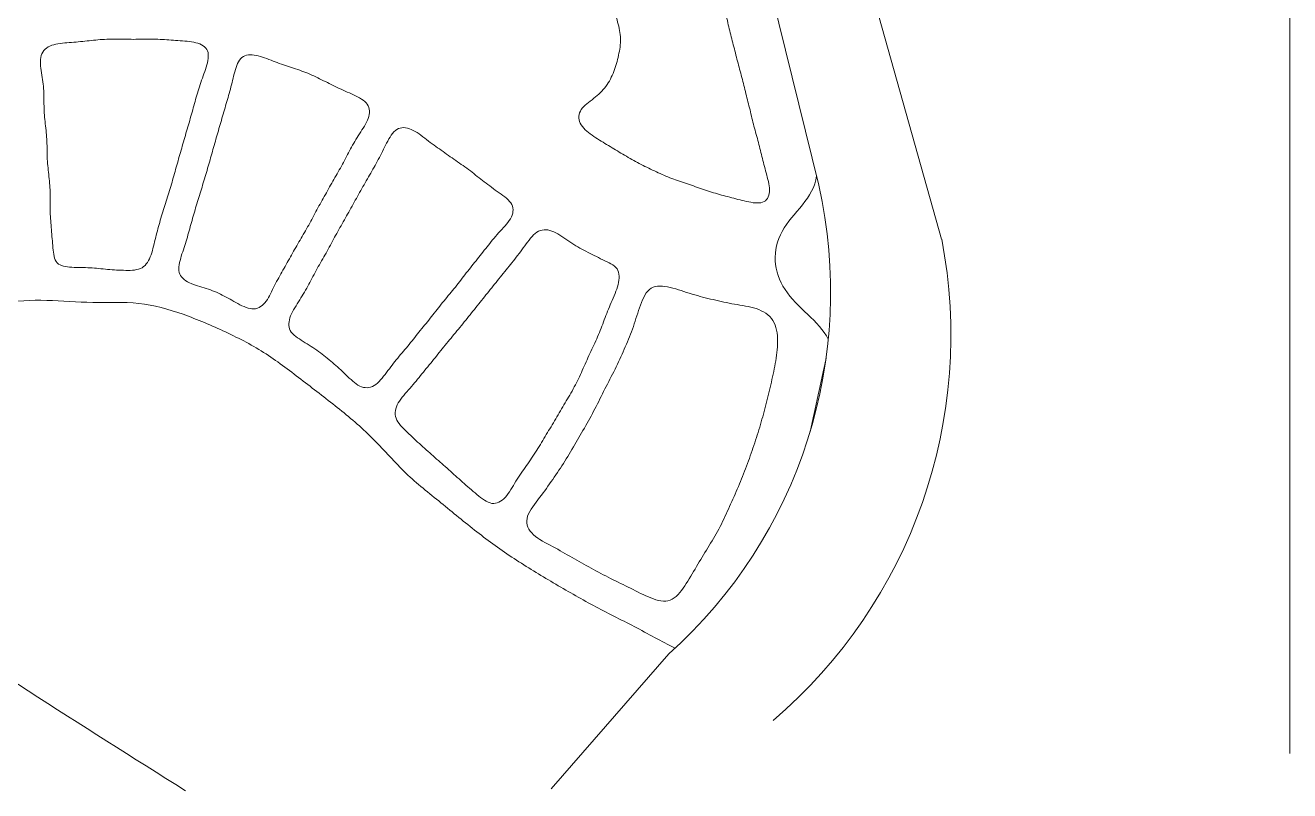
# Model space of a CAD drawing. Header units: inches. Extents: x 36 to 189, y -75 to 56.
# Drawn here: x 168.12 to 181.44, y -28.49 to -20.43 of the extents above; entities that cross this region are included whole.
import ezdxf

# ---------------------------------------------------------------- set-up
doc = ezdxf.new("R2010")
doc.units = ezdxf.units.IN
for name, color, linetype, lineweight in [('01_ORIGINAL_CAD', 7, 'Continuous', 20), ('10_EXTENSION_MASSES', 7, 'Continuous', 15), ('15_NEIGHBOURHOOD_CIRCULATION', 7, 'Continuous', 13)]:
    doc.layers.add(name, color=color, linetype=linetype, lineweight=lineweight)

# ---------------------------------------------------------------- blocks, each defined once
blk = doc.blocks.new('OPTION_06_WAVES')
at = {"layer": '01_ORIGINAL_CAD'}
blk.add_line((71.442, 55.9), (71.442, 17.906), dxfattribs=at)
blk.add_lwpolyline([(53.65, 30.945, -0.14301), (60.243, 31.63, -0.286424), (65.36, 28.431), (66.481, 23.89, -0.272091), (64.9, 18.954), (63.661, 17.533)], format="xyb", dxfattribs=at)
blk.add_lwpolyline([(66.326, 28.468), (67.775, 23.323)], dxfattribs=at)
for centre, radius, start, end in [((62.535, 22.313), 5.337, 310.4718, 10.9016), ((129.159, 128.7), 131.041, 236.3299, 238.04792)]:
    blk.add_arc(centre, radius, start, end, dxfattribs=at)
at = {"layer": '10_EXTENSION_MASSES'}
for points in [[(63.968, 24.542), (63.945, 24.589), (63.949, 24.643), (63.979, 24.687), (64.008, 24.731), (64.062, 24.767), (64.111, 24.805), (64.16, 24.843), (64.202, 24.884), (64.238, 24.931), (64.273, 24.979), (64.3, 25.032), (64.321, 25.088), (64.343, 25.143), (64.358, 25.201), (64.371, 25.258), (64.384, 25.316), (64.394, 25.374), (64.392, 25.432), (64.391, 25.49), (64.377, 25.548), (64.361, 25.608), (64.345, 25.669), (64.326, 25.731), (64.337, 25.776), (64.348, 25.822), (64.388, 25.851), (64.441, 25.866), (64.494, 25.881), (64.559, 25.882), (64.621, 25.885), (64.683, 25.889), (64.741, 25.895), (64.799, 25.901), (64.857, 25.908), (64.914, 25.915), (64.972, 25.921), (65.031, 25.928), (65.09, 25.934), (65.15, 25.944), (65.211, 25.954), (65.274, 25.967), (65.327, 25.96), (65.379, 25.953), (65.422, 25.926), (65.449, 25.881), (65.476, 25.835), (65.487, 25.772), (65.499, 25.712), (65.511, 25.652), (65.524, 25.594), (65.538, 25.537), (65.551, 25.48), (65.566, 25.424), (65.58, 25.367), (65.595, 25.311), (65.609, 25.254), (65.624, 25.197), (65.639, 25.14), (65.655, 25.083), (65.67, 25.026), (65.685, 24.969), (65.698, 24.912), (65.713, 24.854), (65.727, 24.797), (65.741, 24.74), (65.756, 24.683), (65.77, 24.626), (65.783, 24.568), (65.798, 24.511), (65.813, 24.454), (65.83, 24.397), (65.845, 24.341), (65.86, 24.284), (65.873, 24.228), (65.887, 24.171), (65.901, 24.114), (65.916, 24.058), (65.932, 23.997), (65.948, 23.937), (65.965, 23.873), (65.961, 23.821), (65.958, 23.768), (65.933, 23.726), (65.889, 23.71), (65.844, 23.695), (65.78, 23.705), (65.719, 23.719), (65.658, 23.732), (65.6, 23.749), (65.542, 23.764), (65.485, 23.779), (65.429, 23.794), (65.373, 23.811), (65.316, 23.828), (65.26, 23.848), (65.204, 23.867), (65.147, 23.887), (65.091, 23.905), (65.035, 23.924), (64.979, 23.943), (64.925, 23.963), (64.87, 23.986), (64.816, 24.008), (64.763, 24.033), (64.709, 24.059), (64.656, 24.085), (64.603, 24.112), (64.55, 24.14), (64.498, 24.168), (64.447, 24.198), (64.396, 24.228), (64.346, 24.258), (64.296, 24.288), (64.246, 24.319), (64.195, 24.349), (64.143, 24.38), (64.092, 24.416), (64.041, 24.453), (63.991, 24.494), (63.968, 24.542)], [(58.296, 25.275), (58.318, 25.323), (58.364, 25.354), (58.421, 25.37), (58.478, 25.387), (58.545, 25.389), (58.609, 25.394), (58.673, 25.398), (58.734, 25.405), (58.795, 25.411), (58.856, 25.418), (58.918, 25.425), (58.98, 25.427), (59.042, 25.43), (59.104, 25.428), (59.167, 25.427), (59.23, 25.426), (59.293, 25.426), (59.355, 25.427), (59.418, 25.427), (59.48, 25.428), (59.542, 25.426), (59.604, 25.423), (59.665, 25.418), (59.729, 25.414), (59.793, 25.409), (59.861, 25.406), (59.919, 25.391), (59.976, 25.376), (60.024, 25.349), (60.041, 25.304), (60.059, 25.259), (60.046, 25.195), (60.027, 25.133), (60.008, 25.07), (59.983, 25.01), (59.963, 24.95), (59.943, 24.89), (59.926, 24.831), (59.91, 24.772), (59.893, 24.712), (59.877, 24.653), (59.86, 24.593), (59.842, 24.534), (59.825, 24.474), (59.808, 24.414), (59.791, 24.355), (59.773, 24.295), (59.756, 24.236), (59.739, 24.176), (59.722, 24.116), (59.705, 24.057), (59.688, 23.997), (59.672, 23.937), (59.654, 23.878), (59.636, 23.818), (59.618, 23.759), (59.599, 23.699), (59.58, 23.64), (59.562, 23.581), (59.544, 23.521), (59.527, 23.462), (59.51, 23.403), (59.495, 23.341), (59.48, 23.279), (59.466, 23.215), (59.446, 23.157), (59.425, 23.099), (59.397, 23.048), (59.352, 23.021), (59.306, 22.995), (59.244, 22.992), (59.18, 22.993), (59.116, 22.994), (59.051, 22.997), (58.988, 23.003), (58.926, 23.009), (58.866, 23.017), (58.803, 23.02), (58.74, 23.023), (58.674, 23.022), (58.612, 23.026), (58.549, 23.029), (58.491, 23.037), (58.458, 23.072), (58.425, 23.106), (58.418, 23.168), (58.412, 23.231), (58.407, 23.294), (58.402, 23.359), (58.397, 23.422), (58.392, 23.485), (58.386, 23.546), (58.384, 23.608), (58.382, 23.67), (58.385, 23.733), (58.384, 23.795), (58.383, 23.857), (58.378, 23.919), (58.371, 23.981), (58.365, 24.042), (58.356, 24.103), (58.353, 24.165), (58.35, 24.227), (58.352, 24.29), (58.349, 24.352), (58.347, 24.414), (58.339, 24.475), (58.332, 24.537), (58.326, 24.598), (58.32, 24.66), (58.319, 24.722), (58.317, 24.784), (58.32, 24.846), (58.314, 24.908), (58.309, 24.97), (58.297, 25.033), (58.288, 25.097), (58.279, 25.161), (58.275, 25.227), (58.296, 25.275)], [(59.742, 22.972), (59.729, 23.02), (59.747, 23.082), (59.765, 23.143), (59.784, 23.203), (59.804, 23.263), (59.822, 23.322), (59.84, 23.381), (59.856, 23.439), (59.872, 23.497), (59.888, 23.556), (59.905, 23.615), (59.922, 23.673), (59.939, 23.732), (59.958, 23.79), (59.976, 23.848), (59.995, 23.907), (60.012, 23.965), (60.029, 24.024), (60.047, 24.082), (60.063, 24.141), (60.08, 24.2), (60.096, 24.258), (60.113, 24.317), (60.13, 24.376), (60.147, 24.434), (60.164, 24.493), (60.181, 24.551), (60.197, 24.61), (60.214, 24.669), (60.232, 24.727), (60.249, 24.785), (60.266, 24.842), (60.282, 24.902), (60.298, 24.962), (60.311, 25.024), (60.329, 25.085), (60.346, 25.146), (60.366, 25.205), (60.404, 25.236), (60.441, 25.266), (60.496, 25.267), (60.554, 25.256), (60.612, 25.245), (60.674, 25.221), (60.732, 25.198), (60.791, 25.176), (60.847, 25.154), (60.905, 25.135), (60.962, 25.116), (61.02, 25.099), (61.077, 25.077), (61.133, 25.055), (61.188, 25.028), (61.243, 25.001), (61.297, 24.974), (61.351, 24.946), (61.407, 24.92), (61.463, 24.893), (61.521, 24.869), (61.579, 24.841), (61.637, 24.814), (61.695, 24.783), (61.724, 24.742), (61.753, 24.7), (61.752, 24.648), (61.733, 24.594), (61.714, 24.54), (61.676, 24.485), (61.642, 24.431), (61.608, 24.378), (61.577, 24.326), (61.548, 24.272), (61.519, 24.219), (61.492, 24.164), (61.463, 24.11), (61.434, 24.057), (61.402, 24.004), (61.372, 23.951), (61.341, 23.898), (61.312, 23.845), (61.283, 23.791), (61.253, 23.738), (61.222, 23.685), (61.193, 23.632), (61.164, 23.578), (61.136, 23.523), (61.107, 23.47), (61.078, 23.417), (61.046, 23.364), (61.016, 23.312), (60.985, 23.259), (60.955, 23.207), (60.926, 23.154), (60.896, 23.101), (60.866, 23.048), (60.836, 22.995), (60.806, 22.943), (60.776, 22.89), (60.748, 22.833), (60.719, 22.776), (60.694, 22.715), (60.659, 22.669), (60.624, 22.622), (60.581, 22.589), (60.529, 22.587), (60.477, 22.585), (60.418, 22.612), (60.361, 22.643), (60.305, 22.673), (60.251, 22.706), (60.197, 22.733), (60.142, 22.761), (60.087, 22.783), (60.028, 22.802), (59.968, 22.821), (59.903, 22.838), (59.85, 22.863), (59.796, 22.889), (59.754, 22.924), (59.742, 22.972)], [(60.913, 22.359), (60.889, 22.404), (60.895, 22.458), (60.917, 22.514), (60.94, 22.57), (60.978, 22.626), (61.013, 22.682), (61.047, 22.737), (61.079, 22.791), (61.109, 22.846), (61.138, 22.901), (61.166, 22.957), (61.196, 23.012), (61.227, 23.067), (61.259, 23.121), (61.29, 23.175), (61.321, 23.23), (61.35, 23.286), (61.38, 23.341), (61.409, 23.396), (61.44, 23.45), (61.471, 23.504), (61.502, 23.559), (61.533, 23.614), (61.564, 23.669), (61.594, 23.724), (61.624, 23.779), (61.655, 23.834), (61.686, 23.888), (61.717, 23.943), (61.749, 23.997), (61.78, 24.051), (61.811, 24.105), (61.84, 24.161), (61.87, 24.217), (61.898, 24.275), (61.928, 24.333), (61.959, 24.392), (61.992, 24.45), (62.036, 24.477), (62.079, 24.504), (62.133, 24.501), (62.188, 24.477), (62.242, 24.454), (62.297, 24.41), (62.349, 24.37), (62.402, 24.331), (62.453, 24.294), (62.503, 24.258), (62.554, 24.222), (62.605, 24.186), (62.657, 24.15), (62.708, 24.114), (62.76, 24.078), (62.81, 24.04), (62.859, 24.003), (62.907, 23.963), (62.957, 23.925), (63.007, 23.886), (63.059, 23.849), (63.113, 23.811), (63.167, 23.773), (63.222, 23.733), (63.246, 23.686), (63.27, 23.64), (63.262, 23.587), (63.232, 23.536), (63.203, 23.485), (63.152, 23.437), (63.108, 23.388), (63.063, 23.339), (63.024, 23.29), (62.986, 23.241), (62.947, 23.192), (62.908, 23.144), (62.87, 23.095), (62.831, 23.046), (62.792, 22.997), (62.753, 22.947), (62.715, 22.898), (62.677, 22.848), (62.637, 22.799), (62.598, 22.751), (62.557, 22.703), (62.518, 22.654), (62.478, 22.606), (62.44, 22.556), (62.402, 22.507), (62.363, 22.458), (62.323, 22.409), (62.283, 22.361), (62.244, 22.312), (62.206, 22.262), (62.166, 22.214), (62.126, 22.165), (62.085, 22.118), (62.045, 22.07), (62.005, 22.021), (61.967, 21.97), (61.927, 21.917), (61.886, 21.864), (61.844, 21.809), (61.796, 21.781), (61.748, 21.752), (61.695, 21.75), (61.645, 21.774), (61.595, 21.798), (61.547, 21.848), (61.499, 21.894), (61.452, 21.94), (61.404, 21.981), (61.357, 22.022), (61.309, 22.062), (61.262, 22.102), (61.211, 22.139), (61.16, 22.176), (61.105, 22.21), (61.05, 22.244), (60.994, 22.279), (60.938, 22.314), (60.913, 22.359)], [(62.027, 21.436), (62.008, 21.488), (62.021, 21.543), (62.051, 21.597), (62.082, 21.65), (62.13, 21.702), (62.175, 21.752), (62.219, 21.803), (62.26, 21.853), (62.3, 21.903), (62.341, 21.953), (62.382, 22.003), (62.423, 22.053), (62.463, 22.103), (62.503, 22.154), (62.544, 22.205), (62.585, 22.255), (62.627, 22.305), (62.669, 22.355), (62.71, 22.405), (62.752, 22.456), (62.792, 22.506), (62.833, 22.557), (62.873, 22.608), (62.913, 22.658), (62.954, 22.709), (62.994, 22.759), (63.035, 22.81), (63.075, 22.86), (63.116, 22.911), (63.157, 22.961), (63.197, 23.011), (63.238, 23.06), (63.278, 23.111), (63.318, 23.163), (63.357, 23.216), (63.398, 23.271), (63.438, 23.325), (63.48, 23.381), (63.529, 23.405), (63.578, 23.43), (63.635, 23.424), (63.69, 23.399), (63.746, 23.374), (63.802, 23.33), (63.858, 23.293), (63.914, 23.255), (63.97, 23.224), (64.028, 23.194), (64.086, 23.164), (64.145, 23.134), (64.205, 23.105), (64.265, 23.077), (64.326, 23.051), (64.355, 23.008), (64.384, 22.965), (64.382, 22.905), (64.366, 22.843), (64.35, 22.781), (64.321, 22.716), (64.294, 22.654), (64.268, 22.592), (64.244, 22.532), (64.221, 22.473), (64.198, 22.413), (64.176, 22.353), (64.151, 22.294), (64.125, 22.235), (64.097, 22.177), (64.069, 22.118), (64.042, 22.059), (64.016, 21.999), (63.989, 21.939), (63.963, 21.88), (63.935, 21.822), (63.905, 21.765), (63.874, 21.708), (63.841, 21.652), (63.808, 21.597), (63.775, 21.541), (63.743, 21.485), (63.71, 21.43), (63.676, 21.374), (63.643, 21.319), (63.61, 21.263), (63.576, 21.208), (63.544, 21.152), (63.509, 21.098), (63.474, 21.043), (63.438, 20.99), (63.4, 20.937), (63.363, 20.884), (63.326, 20.83), (63.29, 20.772), (63.254, 20.714), (63.22, 20.65), (63.179, 20.604), (63.137, 20.559), (63.089, 20.532), (63.037, 20.539), (62.986, 20.547), (62.931, 20.589), (62.879, 20.633), (62.826, 20.676), (62.776, 20.72), (62.727, 20.763), (62.678, 20.807), (62.631, 20.85), (62.583, 20.893), (62.534, 20.937), (62.485, 20.979), (62.437, 21.022), (62.388, 21.065), (62.34, 21.107), (62.291, 21.152), (62.243, 21.196), (62.194, 21.242), (62.145, 21.289), (62.095, 21.336), (62.045, 21.384), (62.027, 21.436)], [(63.407, 20.38), (63.419, 20.444), (63.472, 20.511), (63.521, 20.576), (63.571, 20.642), (63.617, 20.704), (63.661, 20.768), (63.706, 20.831), (63.748, 20.895), (63.79, 20.96), (63.831, 21.025), (63.871, 21.091), (63.91, 21.158), (63.949, 21.224), (63.987, 21.291), (64.025, 21.358), (64.063, 21.425), (64.1, 21.493), (64.136, 21.561), (64.172, 21.63), (64.205, 21.7), (64.24, 21.77), (64.276, 21.839), (64.313, 21.908), (64.347, 21.978), (64.381, 22.047), (64.412, 22.118), (64.442, 22.188), (64.472, 22.258), (64.501, 22.328), (64.527, 22.402), (64.552, 22.476), (64.575, 22.553), (64.602, 22.628), (64.63, 22.703), (64.662, 22.774), (64.715, 22.806), (64.767, 22.838), (64.841, 22.83), (64.916, 22.812), (64.992, 22.794), (65.07, 22.766), (65.145, 22.743), (65.221, 22.72), (65.294, 22.702), (65.368, 22.685), (65.442, 22.668), (65.516, 22.65), (65.593, 22.637), (65.669, 22.624), (65.749, 22.614), (65.822, 22.59), (65.894, 22.565), (65.959, 22.525), (65.997, 22.465), (66.035, 22.405), (66.047, 22.325), (66.047, 22.246), (66.047, 22.167), (66.036, 22.088), (66.022, 22.012), (66.008, 21.935), (65.992, 21.861), (65.975, 21.787), (65.957, 21.712), (65.938, 21.638), (65.919, 21.564), (65.9, 21.489), (65.88, 21.415), (65.858, 21.341), (65.836, 21.267), (65.812, 21.195), (65.787, 21.122), (65.763, 21.049), (65.737, 20.976), (65.71, 20.904), (65.682, 20.832), (65.653, 20.761), (65.622, 20.69), (65.592, 20.62), (65.56, 20.55), (65.528, 20.479), (65.496, 20.409), (65.464, 20.338), (65.428, 20.269), (65.392, 20.201), (65.351, 20.135), (65.311, 20.07), (65.271, 20.005), (65.232, 19.94), (65.192, 19.873), (65.153, 19.806), (65.113, 19.735), (65.068, 19.67), (65.024, 19.604), (64.975, 19.542), (64.915, 19.52), (64.855, 19.498), (64.783, 19.515), (64.712, 19.543), (64.64, 19.571), (64.568, 19.609), (64.497, 19.645), (64.427, 19.68), (64.357, 19.714), (64.288, 19.748), (64.219, 19.783), (64.15, 19.819), (64.082, 19.856), (64.014, 19.893), (63.948, 19.931), (63.881, 19.969), (63.815, 20.007), (63.749, 20.046), (63.677, 20.084), (63.605, 20.123), (63.528, 20.16), (63.476, 20.209), (63.423, 20.257), (63.395, 20.317), (63.407, 20.38)]]:
    blk.add_open_spline(points, degree=3, knots=[0, 0, 0, 0, 0.025, 0.025, 0.025, 0.05, 0.05, 0.05, 0.075, 0.075, 0.075, 0.1, 0.1, 0.1, 0.125, 0.125, 0.125, 0.15, 0.15, 0.15, 0.175, 0.175, 0.175, 0.2, 0.2, 0.2, 0.225, 0.225, 0.225, 0.25, 0.25, 0.25, 0.275, 0.275, 0.275, 0.3, 0.3, 0.3, 0.325, 0.325, 0.325, 0.35, 0.35, 0.35, 0.375, 0.375, 0.375, 0.4, 0.4, 0.4, 0.425, 0.425, 0.425, 0.45, 0.45, 0.45, 0.475, 0.475, 0.475, 0.5, 0.5, 0.5, 0.525, 0.525, 0.525, 0.55, 0.55, 0.55, 0.575, 0.575, 0.575, 0.6, 0.6, 0.6, 0.625, 0.625, 0.625, 0.65, 0.65, 0.65, 0.675, 0.675, 0.675, 0.7, 0.7, 0.7, 0.725, 0.725, 0.725, 0.75, 0.75, 0.75, 0.775, 0.775, 0.775, 0.8, 0.8, 0.8, 0.825, 0.825, 0.825, 0.85, 0.85, 0.85, 0.875, 0.875, 0.875, 0.9, 0.9, 0.9, 0.925, 0.925, 0.925, 0.95, 0.95, 0.95, 0.975, 0.975, 0.975, 1, 1, 1, 1], dxfattribs=at)
at = {"layer": '15_NEIGHBOURHOOD_CIRCULATION'}
for points, knots in [([(64.966, 19.015), (64.821, 19.087), (64.681, 19.166), (64.537, 19.241), (64.394, 19.316), (64.248, 19.388), (64.106, 19.464), (63.963, 19.54), (63.824, 19.621), (63.684, 19.703), (63.545, 19.785), (63.406, 19.869), (63.271, 19.957), (63.136, 20.046), (63.005, 20.14), (62.878, 20.24), (62.75, 20.339), (62.626, 20.443), (62.5, 20.545), (62.374, 20.647), (62.247, 20.746), (62.13, 20.858), (62.014, 20.97), (61.908, 21.094), (61.794, 21.209), (61.681, 21.324), (61.558, 21.429), (61.432, 21.53), (61.306, 21.631), (61.177, 21.729), (61.049, 21.827), (60.92, 21.926), (60.794, 22.026), (60.658, 22.113), (60.523, 22.201), (60.378, 22.275), (60.231, 22.344), (60.085, 22.413), (59.937, 22.476), (59.785, 22.53), (59.632, 22.584), (59.476, 22.628), (59.316, 22.645), (59.157, 22.662), (58.994, 22.652), (58.832, 22.655), (58.67, 22.658), (58.508, 22.674), (58.347, 22.677), (58.185, 22.681), (58.024, 22.671), (57.864, 22.652), (57.704, 22.632), (57.544, 22.602), (57.384, 22.576), (57.225, 22.551), (57.064, 22.53), (56.906, 22.5), (56.747, 22.47), (56.59, 22.431), (56.433, 22.388), (56.277, 22.346), (56.122, 22.3), (55.964, 22.267), (55.806, 22.234), (55.645, 22.213), (55.485, 22.212), (55.325, 22.211), (55.165, 22.23), (55.001, 22.235), (54.838, 22.241), (54.671, 22.233), (54.517, 22.267), (54.362, 22.301), (54.221, 22.376), (54.069, 22.443), (53.917, 22.51), (53.754, 22.568), (53.653, 22.688), (53.553, 22.808), (53.513, 22.99), (53.413, 23.102), (53.313, 23.215), (53.152, 23.259), (52.989, 23.279), (52.826, 23.3), (52.661, 23.298), (52.505, 23.331), (52.349, 23.365), (52.201, 23.434), (52.054, 23.502), (51.906, 23.569), (51.759, 23.634), (51.611, 23.7), (51.463, 23.765), (51.315, 23.829), (51.167, 23.896), (51.019, 23.962), (50.872, 24.029), (50.724, 24.094), (50.576, 24.158), (50.426, 24.221), (50.271, 24.264), (50.115, 24.307), (49.954, 24.331), (49.793, 24.341), (49.631, 24.352), (49.47, 24.349), (49.309, 24.342), (49.147, 24.335), (48.985, 24.325), (48.827, 24.295), (48.668, 24.266), (48.513, 24.219), (48.356, 24.181), (48.198, 24.143), (48.039, 24.115), (47.882, 24.075), (47.726, 24.035), (47.573, 23.982), (47.421, 23.926), (47.27, 23.869), (47.12, 23.808), (46.969, 23.75), (46.818, 23.693), (46.665, 23.638), (46.514, 23.58), (46.364, 23.522), (46.215, 23.46), (46.062, 23.406), (45.909, 23.351), (45.753, 23.303), (45.614, 23.223), (45.476, 23.142), (45.356, 23.028), (45.223, 22.937)], [0, 0, 0, 0, 0.022222, 0.022222, 0.022222, 0.044444, 0.044444, 0.044444, 0.066667, 0.066667, 0.066667, 0.088889, 0.088889, 0.088889, 0.111111, 0.111111, 0.111111, 0.133333, 0.133333, 0.133333, 0.155556, 0.155556, 0.155556, 0.177778, 0.177778, 0.177778, 0.2, 0.2, 0.2, 0.222222, 0.222222, 0.222222, 0.244444, 0.244444, 0.244444, 0.266667, 0.266667, 0.266667, 0.288889, 0.288889, 0.288889, 0.311111, 0.311111, 0.311111, 0.333333, 0.333333, 0.333333, 0.355556, 0.355556, 0.355556, 0.377778, 0.377778, 0.377778, 0.4, 0.4, 0.4, 0.422222, 0.422222, 0.422222, 0.444444, 0.444444, 0.444444, 0.466667, 0.466667, 0.466667, 0.488889, 0.488889, 0.488889, 0.511111, 0.511111, 0.511111, 0.533333, 0.533333, 0.533333, 0.555556, 0.555556, 0.555556, 0.577778, 0.577778, 0.577778, 0.6, 0.6, 0.6, 0.622222, 0.622222, 0.622222, 0.644444, 0.644444, 0.644444, 0.666667, 0.666667, 0.666667, 0.688889, 0.688889, 0.688889, 0.711111, 0.711111, 0.711111, 0.733333, 0.733333, 0.733333, 0.755556, 0.755556, 0.755556, 0.777778, 0.777778, 0.777778, 0.8, 0.8, 0.8, 0.822222, 0.822222, 0.822222, 0.844444, 0.844444, 0.844444, 0.866667, 0.866667, 0.866667, 0.888889, 0.888889, 0.888889, 0.911111, 0.911111, 0.911111, 0.933333, 0.933333, 0.933333, 0.955556, 0.955556, 0.955556, 0.977778, 0.977778, 0.977778, 1, 1, 1, 1]), ([(66.457, 23.988), (66.433, 23.758), (66.203, 23.599), (66.095, 23.404), (65.987, 23.208), (66, 22.977), (66.125, 22.79), (66.249, 22.602), (66.485, 22.457), (66.581, 22.269)], [0, 0, 0, 0, 0.333333, 0.333333, 0.333333, 0.666667, 0.666667, 0.666667, 1, 1, 1, 1])]:
    blk.add_open_spline(points, degree=3, knots=knots, dxfattribs=at)
blk.add_open_spline([(66.557, 22.068), (66.501, 21.81), (66.445, 21.551), (66.389, 21.293)], degree=3, dxfattribs=at)

msp = doc.modelspace()

# ---------------------------------------------------------------- block references
msp.add_blockref('OPTION_06_WAVES', (110, -46))

doc.saveas('drawing.dxf')
